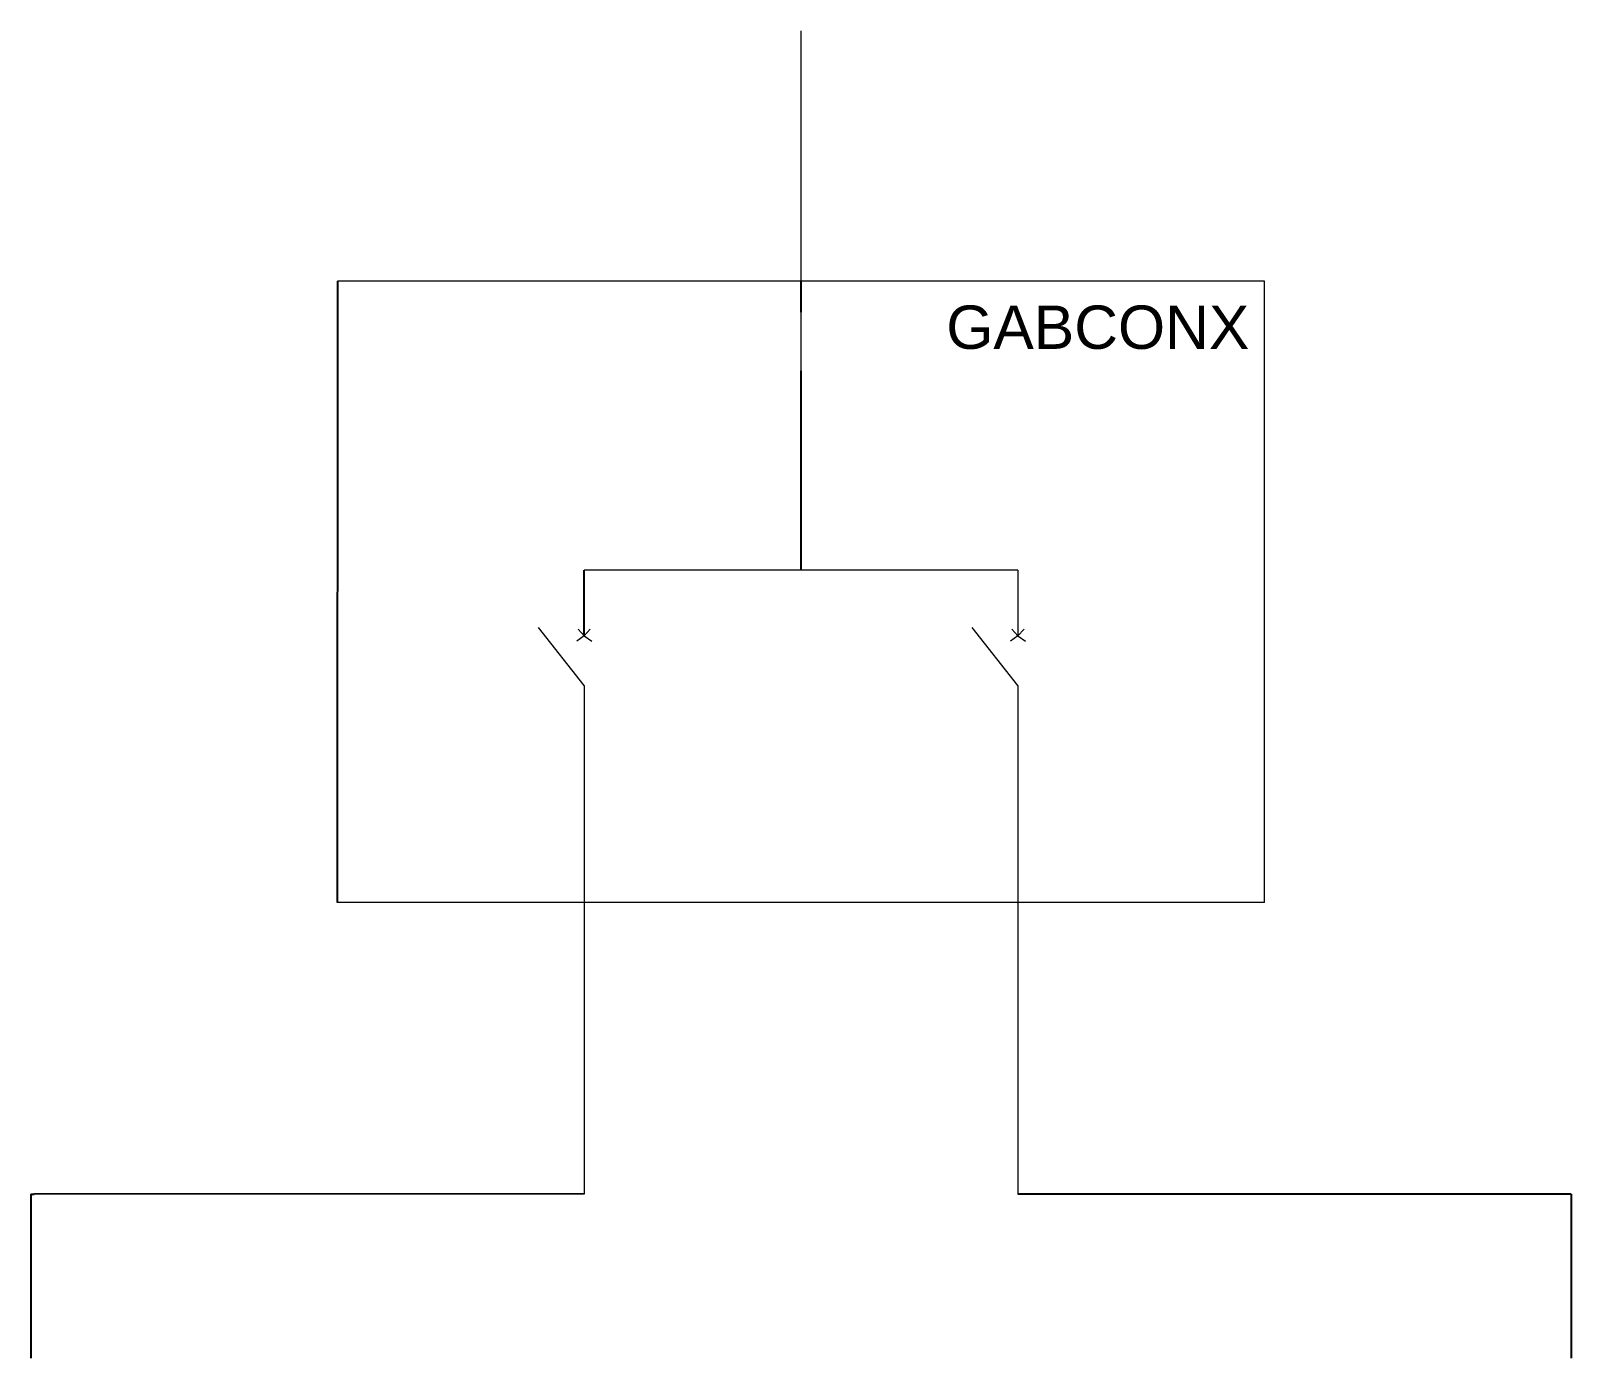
# Model space of a CAD drawing. Header units: millimetres. Extents: x -71 to 71, y -122 to 0.
import ezdxf

# ---------------------------------------------------------------- set-up
doc = ezdxf.new("R2010")
doc.units = ezdxf.units.MM
doc.layers.add('ACOT', color=7, linetype='Continuous')
doc.styles.get("Standard").update_dxf_attribs({"font": 'arial.ttf'})

msp = doc.modelspace()

# ---------------------------------------------------------------- linework, layer by layer
at = {"color": 7}
for p, q in [((-42.74, -23.1), (-42.75, -80.38)), ((0, -25.95), (0, -23.1)), ((0, -49.73), (0, -31.35)), ((-19.98, -55.8), (-20, -49.73)), ((0, -49.73), (0, -49.73)), ((-19.99, -107.25), (-70.69, -107.26)), ((70.99, -107.26), (20, -107.26))]:
    msp.add_line(p, q, dxfattribs=at)
at = {"lineweight": 18}
for p, q in [((42.74, -23.1), (-42.74, -23.1)), ((42.73, -80.38), (42.73, -23.1)), ((0, -49.73), (-20, -49.73)), ((20, -49.73), (0, -49.73)), ((20, -49.73), (20, -55.8)), ((-20, -60.36), (-24.21, -55.03)), ((-19.98, -55.8), (-20.54, -55.17)), ((-19.98, -55.8), (-19.43, -55.17)), ((19.98, -60.36), (15.77, -55.03)), ((20, -55.8), (19.44, -55.17)), ((20, -55.8), (20.56, -55.17)), ((-19.98, -55.8), (-20.68, -56.27)), ((-19.98, -55.8), (-19.28, -56.27)), ((20, -55.8), (19.3, -56.27)), ((20, -55.8), (20.7, -56.27)), ((-20, -60.36), (-19.99, -107.26)), ((19.98, -60.36), (20, -80.38)), ((42.73, -80.38), (-42.75, -80.38)), ((20, -80.38), (20, -107.26))]:
    msp.add_line(p, q, dxfattribs=at)
for p, q in [((-71.01, -107.26), (-71, -122.4)), ((-71.01, -107.26), (-70.69, -107.26)), ((70.99, -107.26), (71.01, -122.4))]:
    msp.add_line(p, q)
at = {"layer": 'ACOT', "color": 0, "lineweight": 18}
msp.add_line((0, -31.35), (0, 0), dxfattribs=at)

# ---------------------------------------------------------------- texts
at = {"color": 0, "lineweight": 18}
msp.add_text('GABCONX', height=4, dxfattribs=at).set_placement((13.39, -29.33))

doc.saveas('drawing.dxf')
